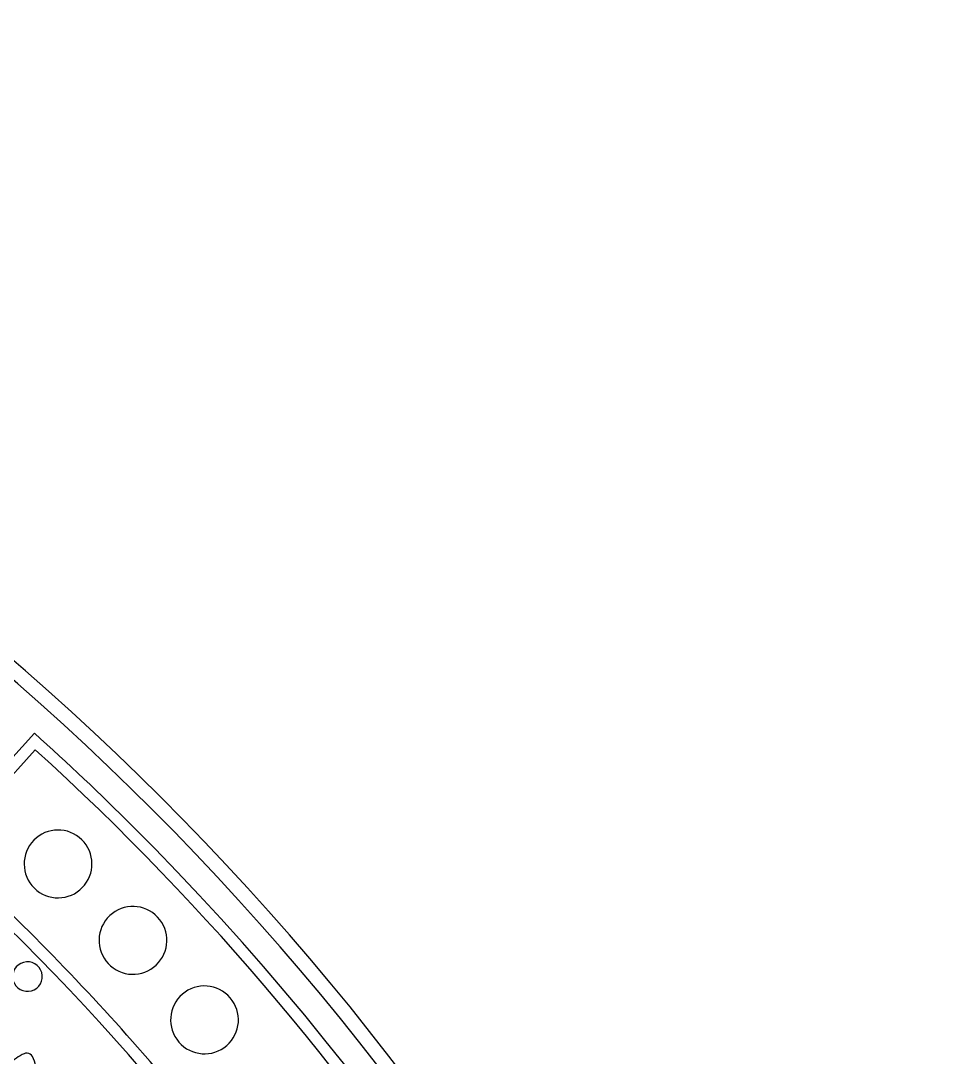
# Model space of a CAD drawing. Header units: metres. Extents: x 0.3 to 22.9, y 0.3 to 22.9.
# Drawn here: x 18.989 to 22.897, y 18.495 to 22.881 of the extents above; entities that cross this region are included whole.
import ezdxf

# ---------------------------------------------------------------- set-up
doc = ezdxf.new("R2010")
doc.units = ezdxf.units.M

msp = doc.modelspace()

# ---------------------------------------------------------------- linework, layer by layer
for p, q in [((19.047244, 19.866747), (18.59539, 19.365334)), ((18.665936, 19.368924), (19.050863, 19.796069))]:
    msp.add_line(p, q)
for centre, radius, start, end in [((11.599532, 11.617165), 11.285746, 44.322028, 86.436415), ((11.599752, 11.617585), 11.222795, 44.254864, 86.37056), ((11.555368, 11.553986), 11.19063, 45.052139, 47.973247), ((11.590323, 11.584672), 11.094445, 17.13628, 47.742994), ((11.615545, 11.601667), 11.28514, 1.489253, 44.435124), ((19.147402, 19.312774), 0.14351, 45.6, 135.6), ((11.615187, 11.601175), 11.114976, 0.733349, 45.098529), ((11.616186, 11.6019), 11.221993, 1.42175, 44.37078), ((19.147402, 19.312774), 0.14351, 135.6, -134.4), ((19.147402, 19.312774), 0.14351, -44.4, 45.6), ((11.592647, 11.586927), 10.466234, 15.509103, 48.00393), ((11.546918, 11.547722), 10.575993, 41.545277, 47.690894), ((19.147402, 19.312774), 0.14351, -134.4, -44.4), ((19.464116, 18.989285), 0.14351, 43.2, 133.2), ((19.464116, 18.989285), 0.14351, 133.2, -136.8), ((19.464116, 18.989285), 0.14351, -46.8, 43.2), ((19.018044, 18.836108), 0.062504, 94.480345, -175.519655), ((19.018044, 18.836108), 0.062504, 4.480345, 94.480345), ((19.464116, 18.989285), 0.14351, -136.8, -46.8), ((19.018044, 18.836108), 0.062504, -175.519655, -85.519655), ((19.018044, 18.836108), 0.062504, -85.519655, 4.480345), ((19.767006, 18.652816), 0.14351, 40.8, 130.8), ((19.767006, 18.652816), 0.14351, 130.8, -139.2), ((19.767006, 18.652816), 0.14351, -49.2, 40.8), ((11.622016, 11.603312), 10.482922, 2.241389, 41.590101), ((19.767006, 18.652816), 0.14351, -139.2, -49.2), ((19.014912, 18.485228), 0.027103, 85.082067, 114.784618), ((19.012891, 18.482995), 0.029558, 29.646949, 81.54781), ((19.084755, 18.327754), 0.199368, 114.035899, 135.65035), ((18.936491, 18.436937), 0.118761, -10.621963, 30.726165)]:
    msp.add_arc(centre, radius, start, end)

doc.saveas('drawing.dxf')
